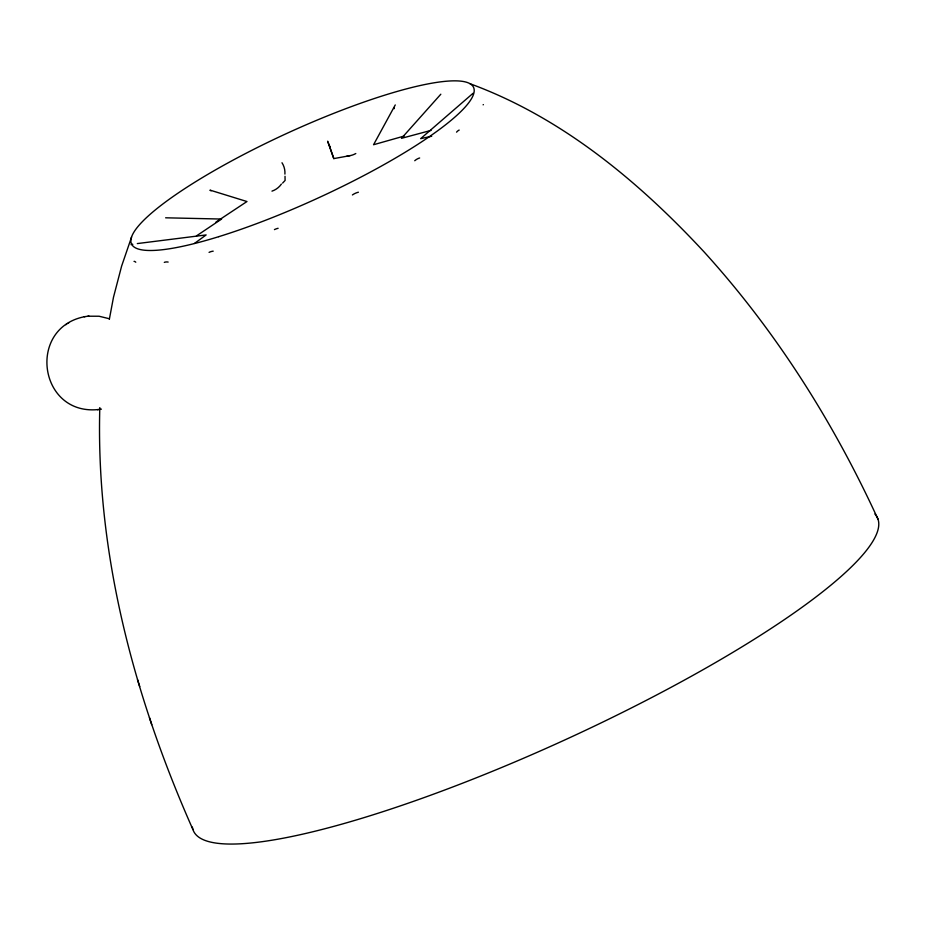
<?xml version="1.0" encoding="UTF-8"?>
<svg xmlns="http://www.w3.org/2000/svg" width="925" height="925" viewBox="0 0 925 925"><rect width="100%" height="100%" fill="white"/><g stroke="black" fill="none" stroke-linecap="round" stroke-linejoin="round"><path stroke-width="1.39" d="M99.807 407.59C95.737 553.231 134.183 697.184 192.92 829.517M109.347 319.275L113.486 297.26L121.614 266.123L131.581 237.043M395.264 104.941L373.561 144.728L404.144 136.067M440.82 94.211L401.485 138.322L431.085 130.379M282.622 183.069L285.097 180.456L285.016 176.282M473.033 93.309L420.655 138.657L431.697 136.241M194.47 243.448L206.136 234.927L137.316 243.576M85.042 316.616C25.703 327.67 39.035 418.782 101.426 409.139M196.447 235.91L221.584 219.052L165.633 217.803M215.964 222.069L246.963 201.534L210.287 190.203M65.837 324.698L66.727 324.12M68.334 323.045L68.936 322.663M329.3 145.745L333.798 158.603L350.032 155.643M87.933 316.211L99.068 316.234L109.266 318.72M84.291 316.732L88.927 316.061M97.553 409.694L98.536 409.544M470.073 83.747C561.556 117.29 638.273 181.092 703.89 251.704C775.832 330.849 833.541 422.274 878.056 519.364M327.716 141.178L333.798 158.603M137.501 679.632L139.721 686.5M149.468 717.684L151.712 724.633M874.888 514.034A376.128 71.768 -24.6 0 1 566.574 739.133A376.128 71.768 -24.6 0 1 192.365 827.066M456.568 132.159A18.801 11.216 73.7 0 1 459.182 130.067M394.154 108.676A18.801 14.661 51.4 0 1 394.374 107.554M209.073 252.375A18.801 14.661 51.4 0 1 213.201 251.161M352.413 194.944A18.801 18.153 -68.8 0 1 358.391 192.215M281.998 162.754A18.801 18.153 -68.8 0 1 284.923 174.108M281.397 184.098A18.801 18.153 -68.8 0 1 271.973 191.14M134.032 261.37A18.801 3.376 63.4 0 1 135.767 262.214M274.436 229.597A18.801 17.829 30.1 0 1 278.113 228.29M355.801 153.527A18.801 17.829 30.1 0 1 347.083 155.943M330.156 146.902A18.801 17.829 30.1 0 1 327.97 142.126M131.084 244.662A18.801 4.798 68.3 0 1 132.784 244.35M483.127 104.837A18.801 4.798 68.3 0 1 483.393 104.594M164.303 262.388A18.801 10.013 58.4 0 1 168.142 262.064M414.735 160.73A18.801 15.505 81.9 0 1 419.649 157.978M210.044 190.273A18.801 15.505 81.9 0 1 211.073 190.827M218.739 236.673A188.064 35.878 -24.6 0 0 474.19 89.991A188.064 35.878 -24.6 0 0 214.75 170.327A188.064 35.878 -24.6 0 0 218.739 236.673"/></g></svg>
